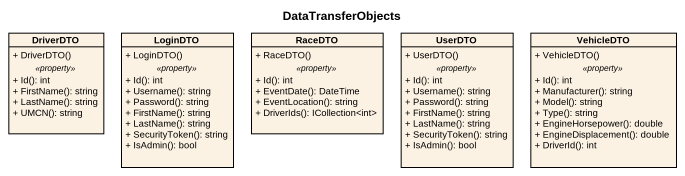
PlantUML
@startuml
title DataTransferObjects
hide circle
hide empty members
skinparam classAttributeIconSize 0
class DriverDTO {
  + DriverDTO()
  .. <<property>> ..
  + Id(): int
  + FirstName(): string
  + LastName(): string
  + UMCN(): string
}
class LoginDTO {
  + LoginDTO()
  .. <<property>> ..
  + Id(): int
  + Username(): string
  + Password(): string
  + FirstName(): string
  + LastName(): string
  + SecurityToken(): string
  + IsAdmin(): bool
}
class RaceDTO {
  + RaceDTO()
  .. <<property>> ..
  + Id(): int
  + EventDate(): DateTime
  + EventLocation(): string
  + DriverIds(): ICollection<int>
}
class UserDTO {
  + UserDTO()
  .. <<property>> ..
  + Id(): int
  + Username(): string
  + Password(): string
  + FirstName(): string
  + LastName(): string
  + SecurityToken(): string
  + IsAdmin(): bool
}
class VehicleDTO {
  + VehicleDTO()
  .. <<property>> ..
  + Id(): int
  + Manufacturer(): string
  + Model(): string
  + Type(): string
  + EngineHorsepower(): double
  + EngineDisplacement(): double
  + DriverId(): int
}
@enduml
